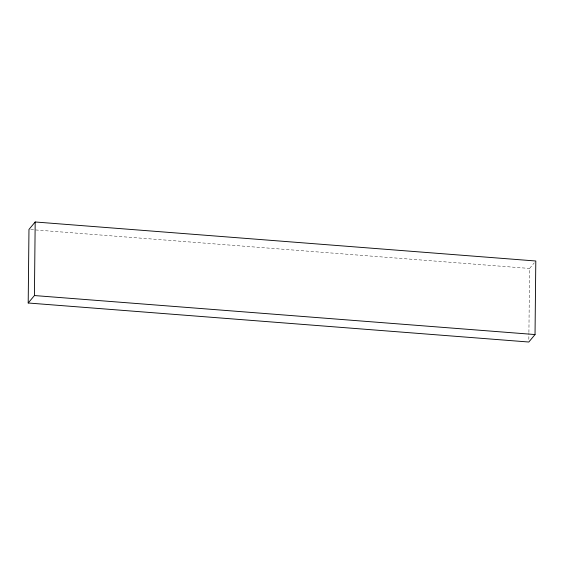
<?xml version="1.0" encoding="UTF-8"?>
<svg xmlns="http://www.w3.org/2000/svg" width="564" height="564" viewBox="0 0 564 564"><rect width="100%" height="100%" fill="white"/><g stroke="black" fill="none" stroke-linecap="round" stroke-linejoin="round"><path stroke-width="0.42" stroke-dasharray="2.82 2.11" d="M528.842 339.387L528.905 333.253M528.912 332.379L529.582 268.45L534.249 262.859M30.724 229.576L529.582 268.45"/><path stroke-width="0.85" d="M28.2 303.002L28.968 229.442L35.187 221.983L535.8 260.998L535.032 334.558L528.813 342.017L28.2 303.002L34.418 295.55L35.187 221.983M34.418 295.55L535.032 334.558"/></g></svg>
